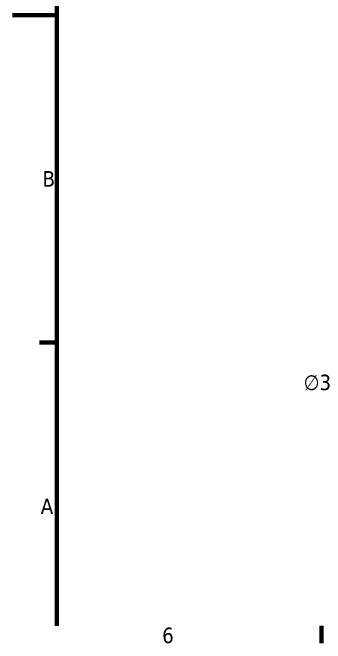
# Model space of a CAD drawing. Header units: millimetres. Extents: x 0 to 210, y 0 to 149.
# Drawn here: x 0 to 35.4, y 3 to 74.5 of the extents above; entities that cross this region are included whole.
import ezdxf

# ---------------------------------------------------------------- set-up
doc = ezdxf.new("R2010")
doc.units = ezdxf.units.MM
doc.header["$LTSCALE"] = 0.5
doc.layers.add('Border (ISO)', color=7, linetype='Continuous', lineweight=70)
doc.layers.add('Dimension (ISO)', color=7, linetype='Continuous', lineweight=25)
doc.styles.add('Note Text (ISO)', font='tahoma.ttf')
doc.dimstyles.new('Default - Method 1b (ISO)', dxfattribs={"dimscale": 0.5, "dimtxt": 3.5, "dimasz": 2.5, "dimexe": 3.175, "dimexo": 0, "dimgap": 0.762, "dimtad": 1, "dimtoh": 1, "dimrnd": 1e-08, "dimtxsty": 'Note Text (ISO)', "dimcen": 0.09, "dimdle": 10, "dimclrd": 256, "dimclre": 256, "dimclrt": 256, "dimazin": 2, "dimtfac": 1, "dimtmove": 0, "dimatfit": 3, "dimfxl": 0, "dimtolj": 1, "dimlwd": -1, "dimlwe": -1, "dimarcsym": 0})

# ---------------------------------------------------------------- blocks, each defined once
blk = doc.blocks.new('Borders Default Border')
at = {"layer": 'Border (ISO)'}
for p, q in [((10, 74.25), (6.1, 74.25)), ((70, 10), (70, 6.1))]:
    blk.add_line(p, q, dxfattribs=at)
at = {"layer": 'Border (ISO)', "flags": 128}
for points in [[(10, 10), (10, 287)], [(0, 148.5), (10, 148.5)]]:
    blk.add_lwpolyline(points, dxfattribs=at)
at = {"layer": 'Border (ISO)', "char_height": 3.5, "attachment_point": 7, "style": 'Note Text (ISO)'}
for s, insert in [('B', (6.78, 109.63)), ('A', (6.36, 35.38)), ('6', (33.88, 6.03))]:
    blk.add_mtext(s, dxfattribs=dict(at, insert=insert))
blk = doc.blocks.new('*D18')
at = {"layer": 'Defpoints', "color": 0}
for p in [(49.309, 30.615), (87.869, 23.623)]:
    blk.add_point(p, dxfattribs=at)
at = {"layer": 'Dimension (ISO)'}
for p, q in [((49.309, 30.615), (39.708, 32.356)), ((86.639, 23.846), (50.539, 30.392))]:
    blk.add_line(p, q, dxfattribs=at)
blk.add_arc((68.589, 27.119), 19.594, 165.07957, 172.32689, dxfattribs=at)
for points in [[(50.576, 30.597), (50.502, 30.187), (49.309, 30.615)], [(86.676, 24.051), (86.601, 23.641), (87.869, 23.623)]]:
    blk.add_solid(points, dxfattribs=at)
at = {"layer": 'Dimension (ISO)', "insert": (32.96, 33.481), "char_height": 1.75, "attachment_point": 1, "style": 'Note Text (ISO)'}
blk.add_mtext('\\A1;∅39,2', dxfattribs=at)

msp = doc.modelspace()

# ---------------------------------------------------------------- block references
at = {"xscale": 0.5, "yscale": 0.5, "zscale": 0.5}
msp.add_blockref('Borders Default Border', (0, 0), dxfattribs=at)

# ---------------------------------------------------------------- dimensions: what is measured, and where the dimension line sits
at = {"layer": 'Dimension (ISO)'}
dim = msp.add_diameter_dim_2p(p1=(87.869, 23.623), p2=(49.309, 30.615), dimstyle='Default - Method 1b (ISO)', override={"dimgap": 0.762, "dimtad": 0, "dimtih": 1, "dimdec": 1, "dimlfac": 1, "dimtol": 0, "dimlim": 0, "dimtp": 0, "dimtm": 0, "dimtdec": 2, "dimatfit": 2}, dxfattribs=at)
dim.commit()
dim.dimension.update_dxf_attribs({"geometry": '*D18', "text_midpoint": (36.143, 32.356), "dimtype": 163})

doc.saveas('drawing.dxf')
